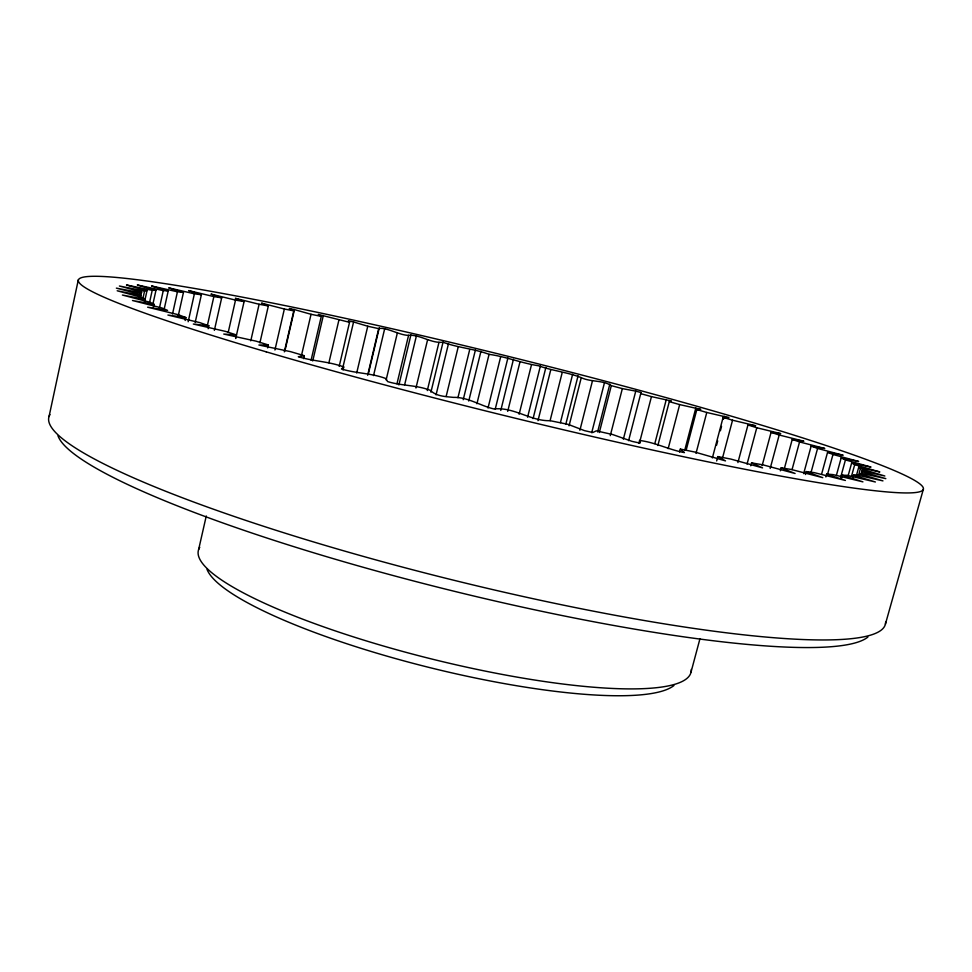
<?xml version="1.0" encoding="UTF-8"?>
<svg xmlns="http://www.w3.org/2000/svg" width="972" height="972" viewBox="0 0 972 972"><rect width="100%" height="100%" fill="white"/><g stroke="black" fill="none" stroke-linecap="round" stroke-linejoin="round"><path stroke-width="1.46" d="M599.323 432.54L611.315 385.641C603.065 379.991 590.454 382.178 581.268 377.658C567.721 372.203 552.497 370.891 538.646 365.776C521.782 363.224 506.023 356.651 489.074 354.33C474.142 348.729 458.055 347.83 443.025 342.229C431.143 343.638 420.038 334.307 408.58 335.34L396.953 383.831M49.062 416.49L78.368 279.62M139.373 298.623L140.661 292.718L141.669 291.965L119.41 286.011L144.573 291.017L147.003 290.64L144.415 302.45M140.126 298.416L140.247 294.322L116.373 288.137L140.661 292.718M140.381 297.833L141.669 291.965M142.969 298.343L144.573 291.017M149.627 302.134L152.215 290.336L155.957 290.324L152.726 304.977M153.382 307.249L154.026 304.297L150.186 302.316L122.399 295.038L145.144 299.327L143.006 297.76L117.187 290.774L140.77 295.476M159.396 308.197L163.272 290.604L168.205 290.944L163.964 310.129M172.53 313.956L177.439 291.782L183.453 292.438L178.228 315.924M185.166 320.505L185.834 317.552L178.471 314.758L147.623 307.188L167.561 310.384L161.972 307.99L132.484 300.518L154.026 304.297M188.167 321.768L194.4 293.799L201.374 294.759L195.165 322.534M207.279 325.936L213.864 296.594L221.689 297.821L214.362 330.358M208.166 328.706L208.822 325.766L199.71 322.595L167.913 315.05L185.834 317.552M228.238 332.303L235.516 300.105L244.094 301.575L235.722 338.499M235.746 337.892L236.415 334.939L225.613 331.416L193.331 324.041L208.822 325.766M198.628 549.557L206.271 515.986M250.776 340.832L259.111 304.26L268.333 305.961L259.889 342.885M267.689 347.915L268.369 344.963L255.988 341.136L223.742 334.064L236.415 334.939M274.93 350.017L284.359 309.011L261.517 303.13L268.333 305.961M284.322 351.876L294.103 309.509L289.243 308.537L294.139 310.919L284.918 350.868M301.502 355.4L311.04 314.296L294.103 309.509M303.616 358.656L304.309 355.703L290.494 351.633L258.88 345.011L268.369 344.963M311.076 360.248L321.282 316.386L318.269 314.454L349.543 322.315L339.179 366.395M312.741 360.952L323.324 315.511M328.888 362.823L338.912 320.055M342.484 369.129L353.577 321.963L348.365 320.833L349.543 322.315M343.031 369.943L343.724 366.991C329.083 361.377 313.154 361.402 298.307 356.7L304.309 355.703M356.7 372.993L367.756 326.24L353.577 321.963M367.647 375.253L378.703 328.645C385.86 326.677 399.832 335.51 408.58 335.34M368.206 374.451L379.323 327.625M373.54 375.581L384.657 328.815M386.127 379.943L397.39 332.813M398.897 384.961L410.937 334.769M404.668 384.693L416.368 336.02M415.955 388.022L427.607 339.714M427.291 390.586L438.967 342.363M430.924 392.166L443.025 342.229M436.051 394.887L448.517 343.529M446.148 396.467L458.225 346.895M457.946 397.694L469.695 349.641M463.219 399.723L475.417 349.956M468.735 401.035L480.946 351.293M476.912 403.769L489.074 354.33M488.017 408.021L500.58 357.149M495.258 409.054L507.919 357.903M500.774 410.427L513.459 359.276M507.7 411.363L519.971 361.961M519.133 414.254L531.465 364.852M527.589 417.207L540.383 366.031M533.069 418.616L545.887 367.44M537.99 420.657L550.772 369.749M343.724 366.991L341.439 368.959C356.007 373.54 371.656 373.041 386.018 378.618L387.585 381.571C401.582 385.981 416.648 384.863 430.426 390.404C436.294 396.382 445.37 396.54 453.231 397.366C467.982 396.977 480.192 405.761 493.983 408.981C513.86 406.77 530.797 421.326 550.091 420.682L562.168 372.689M560.407 422.662L572.63 374.305M565.838 424.108L578.085 375.727M569.07 425.797L581.268 377.658M579.895 430.292L592.519 380.623M591.705 432.71L604.475 382.689M597.622 431.945L609.845 384.11M610.282 435.614L622.347 388.618L635.761 391.108L641.01 392.542L640.718 393.648L651.459 396.625L671.385 400.974L669.283 401.643L657.85 445.541M623.368 439.174L635.761 391.108M628.592 440.668L641.01 392.542M638.835 443.378L639.588 440.462C655.116 442.345 669.137 449.817 684.422 452.6L680.315 449.088L679.549 452.004M639.394 443.22L651.459 396.625M654.824 443.584L666.282 399.541M668.165 448.651L679.671 404.595L700.763 409.358L696.827 409.552L686.123 450.303M684.738 450.243L695.843 407.936M696.001 453.377L706.778 412.48L728.939 417.632L723.119 417.353L712.379 457.933M716.546 445.285L717.701 440.923M720.386 430.754L721.54 426.404M723.472 419.139L724.237 416.235M716.668 460.947L717.822 456.585L730.859 459.076L762.558 467.884L751.575 462.866L750.785 465.807M722.5 458.067L732.548 420.208L755.681 425.748L747.954 424.971L737.918 462.563M691.068 671.98L699.974 638.677M747.055 464.081L756.775 427.741L747.954 424.971M762.145 465.588L771.075 432.346L780.747 433.634L756.775 427.741M770.188 468.443L779.192 435.006L771.075 432.346M780.346 470.8L781.136 467.884L791.014 469.415L822.774 477.665L806.225 471.602L805.436 474.506M784.416 468.334L792.241 439.405L803.868 441.227L779.192 435.006M792.058 469.598L799.555 441.932L792.241 439.405M803.662 473.631L811.158 446.075L824.754 448.457L799.555 441.932M810.818 473.267L817.586 448.444L811.158 446.075M821.607 474.129L827.573 452.296L843.125 455.236L817.586 448.444M825.872 476.948L826.674 474.032L833.077 474.615L862.929 481.869L842.408 475.211L841.606 478.139M827.439 474.713L832.98 454.471L827.573 452.296M836.345 475.515L841.169 457.958L858.653 461.469L832.98 454.471M840.659 477.349L845.446 459.914L841.169 457.958M848.046 476.061L851.654 462.988L870.997 467.082L845.446 459.914M851.472 476.377L854.692 464.677L851.654 462.988M852.699 478.09L853.501 475.187L856.466 474.883L882.965 480.885L860.062 474.032L861.386 473.34L885.832 478.637L862.286 471.833L862.043 470.776L884.836 476.001L860.402 468.686L858.701 467.289L856.283 476.061M858.398 475.952L860.402 468.686M861.241 473.68L862.043 470.776M885.395 624.17L923.4 489.086M550.091 420.682L568.158 424.375L584.524 430.645L592.762 432.54L596.298 430.851L612.664 434.545L632.055 441.373L639.916 443.098L640.39 441.774L639.588 440.462M842.408 475.211L847.086 475.332L875.395 481.99L853.501 475.187M806.225 471.602L814.378 472.659L845.397 480.46L826.674 474.032M751.575 462.866L763.093 464.883L795.096 473.486L781.136 467.884M284.359 309.011L294.139 310.919M311.04 314.296L321.282 316.386M680.315 449.088L694.688 452.016L725.513 460.898L717.822 456.585M367.756 326.24L378.703 328.645M858.701 467.289L879.842 471.955L854.692 464.677M152.215 290.336L126.494 284.978L147.003 290.64M163.272 290.604L137.307 284.99L155.957 290.324M177.439 291.782L151.498 285.975L168.205 290.944M194.4 293.799L168.715 287.87L183.453 292.438M213.864 296.594L188.641 290.604L201.374 294.759M235.516 300.105L210.936 294.103L221.689 297.821M611.315 385.641L622.347 388.618M259.111 304.26L235.333 298.307L244.094 301.575M669.283 401.643L679.671 404.595M696.827 409.552L706.778 412.48M723.119 417.353L732.548 420.208M867.911 637.024A419.491 61.661 13.9 0 1 447.57 589.627A419.491 61.661 13.9 0 1 58.016 435.869M885.638 622.092A430.875 60.981 13.9 0 1 450.133 579.336A430.875 60.981 13.9 0 1 49.973 414.594M691.262 669.477A253.741 49.341 13.9 0 1 431.471 658.943A253.741 49.341 13.9 0 1 199.758 547.297M673.936 685.515A243.121 48.576 13.9 0 1 429.369 667.509A243.121 48.576 13.9 0 1 207.048 569.41M266.182 351.828A435.322 29.209 13.9 0 0 922.549 490.423A435.322 29.209 13.9 0 0 313.677 311.538A435.322 29.209 13.9 0 0 266.182 351.828"/></g></svg>
